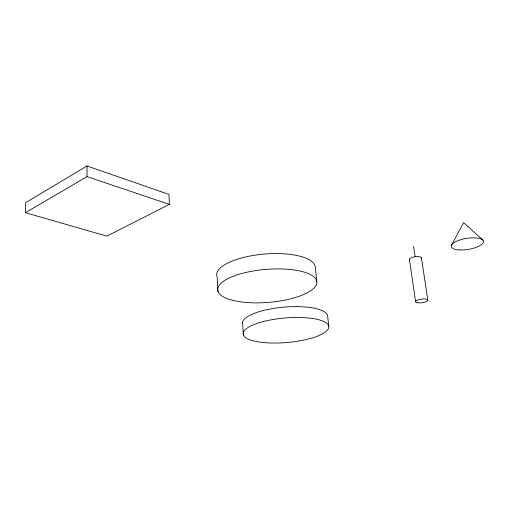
<?xml version="1.0" encoding="UTF-8"?>
<svg xmlns="http://www.w3.org/2000/svg" width="509" height="509" viewBox="0 0 509 509"><rect width="100%" height="100%" fill="white"/><g stroke="black" fill="none" stroke-linecap="round" stroke-linejoin="round"><path stroke-width="0.76" d="M25.45 212.692L25.704 202.614L86.994 165.985L168.963 194.4L169.37 204.376L106.845 236.144L25.45 212.692L87.02 176.623L169.37 204.376M451.604 244.944L463.623 222.637L482.933 240.133M421.401 257.847L427.846 300.068M413.562 246.445L415.064 256.447M409.433 259.66L415.637 301.805M328.789 326.606A42.966 12.305 -4.9 0 0 263.726 321.459A42.966 12.305 -4.9 0 0 265.412 342.703A42.966 12.305 -4.9 0 0 328.789 326.606L327.656 316.134A42.775 12.7 -4.9 0 0 282.202 307.29A42.775 12.7 -4.9 0 0 242.666 324.488L243.404 334.941M316.827 281.725L315.287 266.983A49.462 17.166 -4.7 0 0 261.772 254.309A49.462 17.166 -4.7 0 0 217.127 276.991L218.017 291.689M86.994 165.985L87.02 176.623M409.77 260.144A6.051 2.049 -8 0 1 414.93 256.746A6.051 2.049 -8 0 1 421.312 258.394M417.724 302.798A6.172 1.832 -7.5 0 0 427.745 300.558A6.172 1.832 -7.5 0 0 419.753 299.419A6.172 1.832 -7.5 0 0 417.724 302.798M233.396 300.501A49.793 16.536 -4.7 0 0 315.599 286.109A49.793 16.536 -4.7 0 0 252.655 271.1A49.793 16.536 -4.7 0 0 233.396 300.501M459.525 249.944A16.345 5.574 -9.2 0 0 483.55 241.514A16.345 5.574 -9.2 0 0 459.105 240.242A16.345 5.574 -9.2 0 0 459.525 249.944"/></g></svg>
